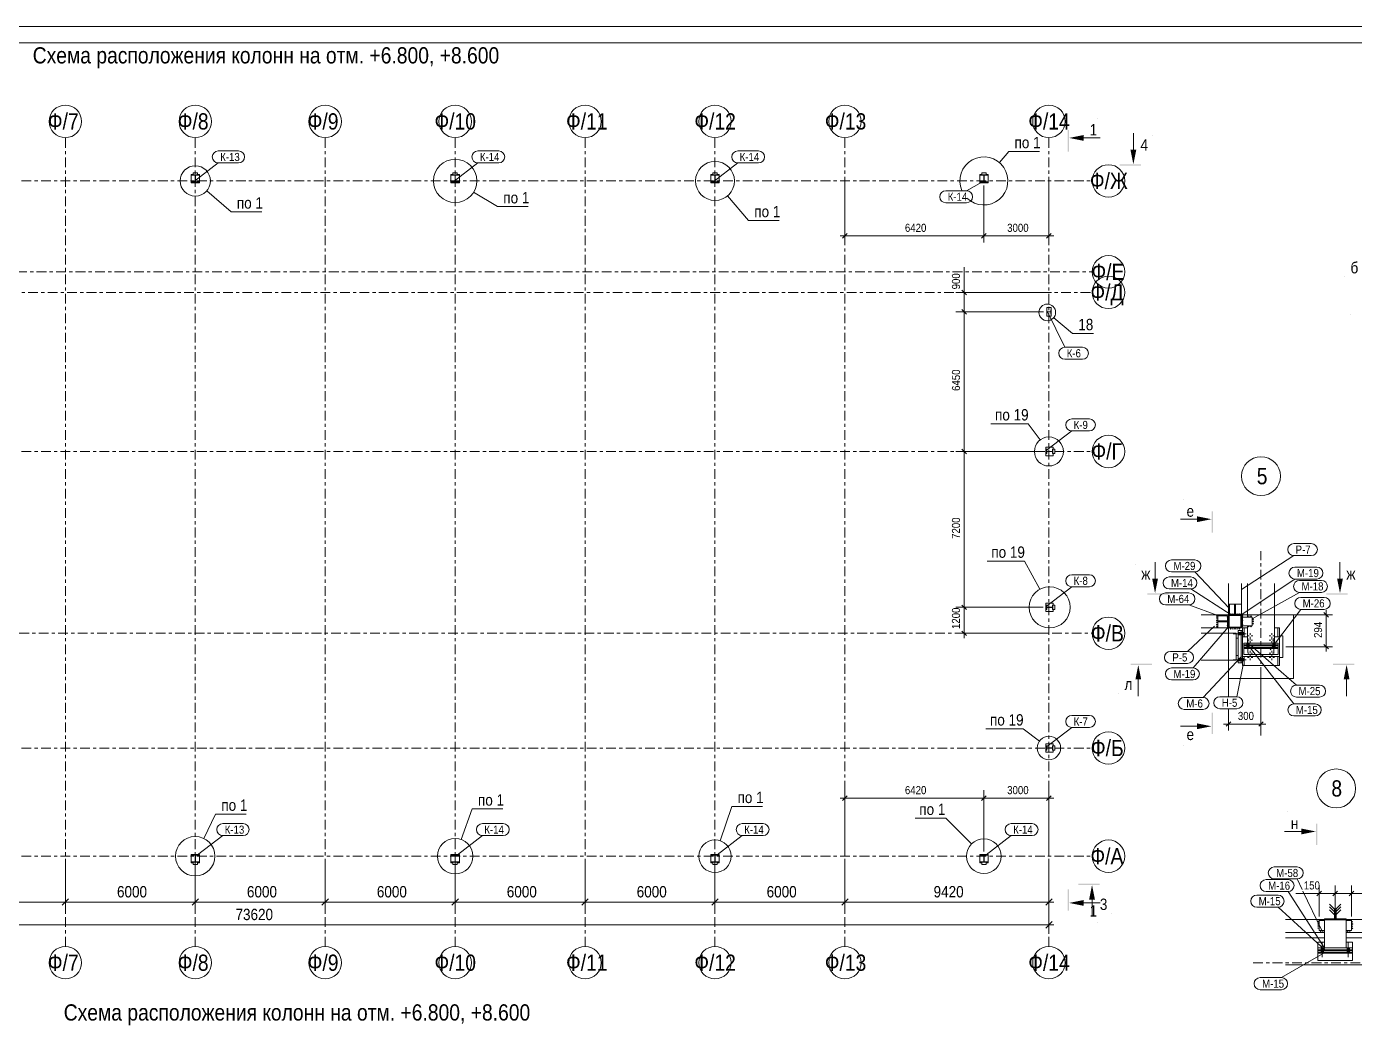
# Model space of a CAD drawing. Header units: millimetres. Extents: x -74 to 1115, y -586 to 256.
# Drawn here: x 176.1 to 584.9, y -52.1 to 255.5 of the extents above; entities that cross this region are included whole.
import ezdxf

# ---------------------------------------------------------------- set-up
doc = ezdxf.new("R2010")
doc.units = ezdxf.units.MM
doc.linetypes.add('XKITLINE00', pattern=[0])
doc.linetypes.add('XKITLINE03', pattern=[6, 3, -1, 1, -1])
for name, color, linetype, lineweight in [('Bolt', 7, 'Continuous', 0), ('DetailSymbol', 3, 'Continuous', 0), ('DrawingSheet', 5, 'Continuous', 0), ('GraphicObject', 6, 'Continuous', 0), ('OtherObjectType', 1, 'Continuous', 0), ('Part', 2, 'Continuous', 0), ('PartMark', 3, 'Continuous', 0), ('S-GRID', 1, 'Continuous', 0), ('Section', 6, 'Continuous', 0), ('SymbolText', 4, 'Continuous', 0), ('Z-DIMENSIONS', 1, 'Continuous', 0)]:
    doc.layers.add(name, color=color, linetype=linetype, lineweight=lineweight)
doc.styles.add('GOST type A', font='ARIAL.TTF')

msp = doc.modelspace()

# ---------------------------------------------------------------- hatches: boundary and pattern name
at = {"layer": 'Bolt'}
for points in [[(549.02, 68.92), (550.02, 68.92), (550.02, 68.15), (549.02, 68.15)], [(549.02, 68.92), (550.02, 68.92), (550.02, 68.15), (549.02, 68.15)], [(550.02, 68.92), (550.36, 68.92), (550.36, 68.15), (550.02, 68.15)], [(550.02, 68.92), (550.36, 68.92), (550.36, 68.15), (550.02, 68.15)], [(550.39, 68.92), (550.89, 68.92), (550.89, 68.15), (550.39, 68.15)], [(550.39, 68.92), (550.89, 68.92), (550.89, 68.15), (550.39, 68.15)], [(551.71, 65.07), (551.71, 65.6), (552.47, 65.6), (552.47, 65.07)], [(551.71, 65.07), (551.71, 65.6), (552.47, 65.6), (552.47, 65.07)], [(559.71, 65.07), (559.71, 65.6), (560.47, 65.6), (560.47, 65.07)], [(559.71, 65.07), (559.71, 65.6), (560.47, 65.6), (560.47, 65.07)], [(551.71, 64.8), (551.71, 65.07), (552.47, 65.07), (552.47, 64.8)], [(551.71, 64.27), (551.71, 64.8), (552.47, 64.8), (552.47, 64.27)], [(551.71, 64), (551.71, 64.27), (552.47, 64.27), (552.47, 64)], [(559.71, 64.8), (559.71, 65.07), (560.47, 65.07), (560.47, 64.8)], [(559.71, 64.27), (559.71, 64.8), (560.47, 64.8), (560.47, 64.27)], [(559.71, 64), (559.71, 64.27), (560.47, 64.27), (560.47, 64)], [(549.02, 60.92), (550.02, 60.92), (550.02, 60.15), (549.02, 60.15)], [(549.02, 60.92), (550.02, 60.92), (550.02, 60.15), (549.02, 60.15)], [(550.02, 60.92), (550.36, 60.92), (550.36, 60.15), (550.02, 60.15)], [(550.02, 60.92), (550.36, 60.92), (550.36, 60.15), (550.02, 60.15)], [(550.39, 60.92), (550.89, 60.92), (550.89, 60.15), (550.39, 60.15)], [(550.39, 60.92), (550.89, 60.92), (550.89, 60.15), (550.39, 60.15)], [(574.58, -28.78), (574.58, -28.25), (575.34, -28.25), (575.34, -28.78)], [(582.58, -28.78), (582.58, -28.25), (583.34, -28.25), (583.34, -28.78)], [(574.58, -29.05), (574.58, -28.78), (575.34, -28.78), (575.34, -29.05)], [(574.58, -29.58), (574.58, -29.05), (575.34, -29.05), (575.34, -29.58)], [(574.58, -29.85), (574.58, -29.58), (575.34, -29.58), (575.34, -29.85)], [(582.58, -29.05), (582.58, -28.78), (583.34, -28.78), (583.34, -29.05)], [(582.58, -29.58), (582.58, -29.05), (583.34, -29.05), (583.34, -29.58)], [(582.58, -29.85), (582.58, -29.58), (583.34, -29.58), (583.34, -29.85)]]:
    msp.add_hatch(color=256, dxfattribs=at).paths.add_polyline_path(points, flags=17)
at = {"layer": 'Section'}
for points in [[(496.59, 217.04), (496.59, 223.64), (497.01, 223.64), (497.01, 217.04)], [(497.01, 221.24), (501.51, 222.14), (501.51, 220.34)], [(516.8, 213.15), (515.9, 217.65), (517.7, 217.65)], [(519.2, 212.73), (512.6, 212.73), (512.6, 213.15), (519.2, 213.15)], [(540.88, 103.81), (536.38, 102.91), (536.38, 104.71)], [(541.3, 106.21), (541.3, 99.61), (540.88, 99.61), (540.88, 106.21)], [(523.49, 81.02), (522.59, 85.52), (524.39, 85.52)], [(580.41, 81.02), (579.51, 85.52), (581.31, 85.52)], [(527.69, 80.6), (521.09, 80.6), (521.09, 81.02), (527.69, 81.02)], [(582.81, 80.6), (576.21, 80.6), (576.21, 81.02), (582.81, 81.02)], [(515.92, 59.36), (522.52, 59.36), (522.52, 58.94), (515.92, 58.94)], [(518.32, 58.94), (519.22, 54.44), (517.42, 54.44)], [(578.24, 59.36), (584.84, 59.36), (584.84, 58.94), (578.24, 58.94)], [(582.44, 58.94), (583.34, 54.44), (581.54, 54.44)], [(540.88, 40.03), (536.38, 39.13), (536.38, 40.93)], [(541.3, 44.23), (541.3, 37.63), (540.88, 37.63), (540.88, 44.23)], [(572.98, 7.63), (568.48, 6.73), (568.48, 8.53)], [(573.4, 10.03), (573.4, 3.43), (572.98, 3.43), (572.98, 10.03)], [(496.59, -16.78), (496.59, -10.18), (497.01, -10.18), (497.01, -16.78)], [(499.87, -8.43), (506.47, -8.43), (506.47, -8.85), (499.87, -8.85)], [(504.07, -8.85), (504.97, -13.35), (503.17, -13.35)], [(497.01, -14.38), (501.51, -13.48), (501.51, -15.28)]]:
    msp.add_hatch(color=256, dxfattribs=at).paths.add_polyline_path(points, flags=17)

# ---------------------------------------------------------------- linework, layer by layer
at = {"layer": 'Bolt', "linetype": 'XKITLINE00', "lineweight": 0}
for p, q in [((551.56, 68.54), (547.56, 68.54)), ((551.56, 68.54), (547.56, 68.54)), ((550.02, 68.92), (549.02, 68.92)), ((550.02, 68.92), (549.02, 68.92)), ((550.02, 68.15), (549.02, 68.15)), ((550.02, 68.15), (549.02, 68.15)), ((550.36, 68.92), (550.02, 68.92)), ((550.36, 68.92), (550.02, 68.92)), ((550.36, 68.15), (550.02, 68.15)), ((550.36, 68.15), (550.02, 68.15)), ((550.89, 68.92), (550.39, 68.92)), ((550.89, 68.92), (550.39, 68.92)), ((550.89, 68.15), (550.39, 68.15)), ((550.89, 68.15), (550.39, 68.15)), ((551.71, 65.07), (551.71, 65.6)), ((551.71, 65.07), (551.71, 65.6)), ((551.89, 67.87), (552.47, 67.87)), ((551.99, 66.54), (552.5, 66.54)), ((551.99, 66.54), (552.5, 66.54)), ((552.09, 62.8), (552.09, 67.14)), ((552.09, 62.8), (552.09, 67.14)), ((552.47, 65.07), (552.47, 65.6)), ((552.47, 65.07), (552.47, 65.6)), ((552.76, 68.74), (552.76, 68.16)), ((552.76, 67), (552.76, 67.58)), ((552.76, 67.3), (552.76, 66.79)), ((552.76, 67.3), (552.76, 66.79)), ((552.76, 65.77), (552.76, 66.28)), ((552.76, 65.77), (552.76, 66.28)), ((553.52, 66.54), (553.01, 66.54)), ((553.52, 66.54), (553.01, 66.54)), ((553.62, 67.87), (553.05, 67.87)), ((558.56, 67.87), (559.13, 67.87)), ((558.66, 66.54), (559.17, 66.54)), ((558.66, 66.54), (559.17, 66.54)), ((559.42, 68.74), (559.42, 68.16)), ((559.42, 67), (559.42, 67.58)), ((559.42, 67.3), (559.42, 66.79)), ((559.42, 67.3), (559.42, 66.79)), ((559.42, 65.77), (559.42, 66.28)), ((559.42, 65.77), (559.42, 66.28)), ((560.19, 66.54), (559.68, 66.54)), ((560.19, 66.54), (559.68, 66.54)), ((560.29, 67.87), (559.71, 67.87)), ((559.71, 65.07), (559.71, 65.6)), ((559.71, 65.07), (559.71, 65.6)), ((560.09, 62.8), (560.09, 67.14)), ((560.09, 62.8), (560.09, 67.14)), ((560.47, 65.07), (560.47, 65.6)), ((560.47, 65.07), (560.47, 65.6)), ((551.71, 64.8), (551.71, 65.07)), ((551.71, 64.27), (551.71, 64.8)), ((551.71, 64), (551.71, 64.27)), ((551.99, 62.54), (552.5, 62.54)), ((552.47, 64.8), (552.47, 65.07)), ((552.47, 64.27), (552.47, 64.8)), ((552.47, 64), (552.47, 64.27)), ((552.76, 63.3), (552.76, 62.79)), ((552.76, 61.77), (552.76, 62.28)), ((552.76, 62.07), (552.76, 61.49)), ((553.52, 62.54), (553.01, 62.54)), ((558.66, 62.54), (559.17, 62.54)), ((559.42, 63.3), (559.42, 62.79)), ((559.42, 61.77), (559.42, 62.28)), ((559.42, 62.07), (559.42, 61.49)), ((560.19, 62.54), (559.68, 62.54)), ((559.71, 64.8), (559.71, 65.07)), ((559.71, 64.27), (559.71, 64.8)), ((559.71, 64), (559.71, 64.27)), ((560.47, 64.8), (560.47, 65.07)), ((560.47, 64.27), (560.47, 64.8)), ((560.47, 64), (560.47, 64.27)), ((551.56, 60.54), (547.56, 60.54)), ((551.56, 60.54), (547.56, 60.54)), ((550.02, 60.92), (549.02, 60.92)), ((550.02, 60.92), (549.02, 60.92)), ((550.02, 60.15), (549.02, 60.15)), ((550.02, 60.15), (549.02, 60.15)), ((550.36, 60.92), (550.02, 60.92)), ((550.36, 60.92), (550.02, 60.92)), ((550.36, 60.15), (550.02, 60.15)), ((550.36, 60.15), (550.02, 60.15)), ((550.89, 60.92), (550.39, 60.92)), ((550.89, 60.92), (550.39, 60.92)), ((550.89, 60.15), (550.39, 60.15)), ((550.89, 60.15), (550.39, 60.15)), ((551.89, 61.2), (552.47, 61.2)), ((552.76, 60.34), (552.76, 60.91)), ((553.62, 61.2), (553.05, 61.2)), ((558.56, 61.2), (559.13, 61.2)), ((559.42, 60.34), (559.42, 60.91)), ((560.29, 61.2), (559.71, 61.2)), ((574.58, -28.78), (574.58, -28.25)), ((574.96, -31.05), (574.96, -26.72)), ((575.34, -28.78), (575.34, -28.25)), ((582.58, -28.78), (582.58, -28.25)), ((582.96, -31.05), (582.96, -26.72)), ((583.34, -28.78), (583.34, -28.25)), ((574.58, -29.05), (574.58, -28.78)), ((574.58, -29.58), (574.58, -29.05)), ((574.58, -29.85), (574.58, -29.58)), ((575.34, -29.05), (575.34, -28.78)), ((575.34, -29.58), (575.34, -29.05)), ((575.34, -29.85), (575.34, -29.58)), ((582.58, -29.05), (582.58, -28.78)), ((582.58, -29.58), (582.58, -29.05)), ((582.58, -29.85), (582.58, -29.58)), ((583.34, -29.05), (583.34, -28.78)), ((583.34, -29.58), (583.34, -29.05)), ((583.34, -29.85), (583.34, -29.58))]:
    msp.add_line(p, q, dxfattribs=at)
at = {"layer": 'DetailSymbol', "linetype": 'XKITLINE00', "lineweight": 0}
for p, q in [((475.56, 213.64), (478.47, 217.07)), ((478.47, 217.07), (487.86, 217.07)), ((231.54, 204.95), (239.06, 198.47)), ((313.7, 204.55), (321.08, 200.08)), ((391.88, 203.43), (398.35, 195.82)), ((239.06, 198.47), (248.45, 198.47)), ((321.08, 200.08), (330.47, 200.08)), ((398.35, 195.82), (407.74, 195.82)), ((492.28, 165.87), (498.1, 161.02)), ((498.1, 161.02), (504.51, 161.02)), ((484.41, 133.21), (472.96, 133.21)), ((488.12, 128.24), (484.41, 133.21)), ((483.26, 90.91), (471.82, 90.91)), ((487.99, 82.23), (483.26, 90.91)), ((482.85, 39.25), (471.41, 39.25)), ((487.91, 35.48), (482.85, 39.25)), ((230.64, 5.46), (234.27, 12.98)), ((234.27, 12.98), (243.66, 12.98)), ((309.86, 5.14), (313.28, 14.57)), ((313.28, 14.57), (322.67, 14.57)), ((389.6, 4.74), (393.2, 15.36)), ((393.2, 15.36), (402.59, 15.36)), ((459.04, 11.71), (449.65, 11.71)), ((466.99, 3.77), (459.04, 11.71))]:
    msp.add_line(p, q, dxfattribs=at)
for centre, radius in [((228, 208), 4.67), ((308, 208), 6.67), ((388, 208), 6), ((490.31, 167.51), 2.57), ((490.8, 124.67), 4.47), ((491.02, 76.67), 6.33), ((490.8, 33.33), 3.6), ((228, 0), 6.07), ((308, 0), 5.47), ((388, 0), 5), ((470.77, 0), 5.33)]:
    msp.add_circle(centre, radius, dxfattribs=at)
msp.add_arc((470.77, 208), 7.4, 225.3556, 203.3405, dxfattribs=at)
at = {"layer": 'DrawingSheet', "linetype": 'XKITLINE00', "lineweight": 0}
for p, q in [((1114.95, 255.55), (-74.05, 255.55)), ((1109.95, 250.55), (-54.05, 250.55))]:
    msp.add_line(p, q, dxfattribs=at)
at = {"layer": 'GraphicObject', "linetype": 'XKITLINE00', "lineweight": 0}
for p, q in [((542.76, 70.34), (542.76, 74.34)), ((546.09, 74.34), (550.09, 74.34)), ((546.09, 70.34), (546.09, 74.34)), ((550.09, 74.34), (550.09, 70.34)), ((551.92, 73.67), (553.42, 73.67)), ((553.42, 73.67), (553.42, 71)), ((550.09, 70.34), (546.09, 70.34)), ((553.42, 71), (551.92, 71)), ((573.96, -22.85), (573.96, -19.52)), ((583.96, -19.52), (583.96, -22.85)), ((575.63, -22.85), (573.96, -22.85)), ((583.96, -22.85), (582.29, -22.85))]:
    msp.add_line(p, q, dxfattribs=at)
at = {"layer": 'OtherObjectType', "linetype": 'XKITLINE00', "lineweight": 0}
msp.add_line((562.09, 117.06), (562.09, 117.06), dxfattribs=at)
for centre in [(556.09, 117.06), (579.23, 20.88)]:
    msp.add_circle(centre, 6, dxfattribs=at)
at = {"layer": 'Part', "linetype": 'XKITLINE00', "lineweight": 0}
for p, q in [((226.7, 207.46), (226.7, 209.99)), ((226.7, 209.99), (227.33, 209.99)), ((226.84, 209.77), (226.84, 209.87)), ((226.84, 209.87), (229.16, 209.87)), ((226.84, 209.77), (227.97, 209.77)), ((227.33, 209.87), (227.33, 210.53)), ((227.33, 210.53), (228.67, 210.53)), ((227.97, 207.69), (227.97, 209.77)), ((229.16, 209.77), (228.03, 209.77)), ((228.03, 209.77), (228.03, 207.69)), ((228.67, 210.53), (228.67, 209.87)), ((228.67, 209.99), (229.3, 209.99)), ((229.16, 209.87), (229.16, 209.77)), ((229.3, 209.99), (229.3, 207.46)), ((306.7, 207.46), (306.7, 209.99)), ((306.7, 209.99), (307.33, 209.99)), ((306.84, 209.77), (306.84, 209.87)), ((306.84, 209.87), (309.16, 209.87)), ((306.84, 209.77), (307.97, 209.77)), ((307.33, 209.87), (307.33, 210.53)), ((307.33, 210.53), (308.67, 210.53)), ((307.97, 207.69), (307.97, 209.77)), ((309.16, 209.77), (308.03, 209.77)), ((308.03, 209.77), (308.03, 207.69)), ((308.67, 210.53), (308.67, 209.87)), ((308.67, 209.99), (309.3, 209.99)), ((309.16, 209.87), (309.16, 209.77)), ((309.3, 209.99), (309.3, 207.46)), ((386.7, 207.46), (386.7, 209.99)), ((386.7, 209.99), (387.33, 209.99)), ((386.84, 209.77), (386.84, 209.87)), ((386.84, 209.87), (389.16, 209.87)), ((386.84, 209.77), (387.97, 209.77)), ((387.33, 209.87), (387.33, 210.53)), ((387.33, 210.53), (388.67, 210.53)), ((387.97, 207.69), (387.97, 209.77)), ((389.16, 209.77), (388.03, 209.77)), ((388.03, 209.77), (388.03, 207.69)), ((388.67, 210.53), (388.67, 209.87)), ((388.67, 209.99), (389.3, 209.99)), ((389.16, 209.87), (389.16, 209.77)), ((389.3, 209.99), (389.3, 207.46)), ((469.5, 207.46), (469.5, 209.99)), ((469.5, 209.99), (470.13, 209.99)), ((469.64, 209.77), (469.64, 209.87)), ((469.64, 209.87), (471.96, 209.87)), ((469.64, 209.77), (470.77, 209.77)), ((470.13, 209.87), (470.13, 210.53)), ((470.13, 210.53), (471.47, 210.53)), ((470.77, 207.69), (470.77, 209.77)), ((471.96, 209.77), (470.83, 209.77)), ((470.83, 209.77), (470.83, 207.69)), ((471.47, 210.53), (471.47, 209.87)), ((471.47, 209.99), (472.1, 209.99)), ((471.96, 209.87), (471.96, 209.77)), ((472.1, 209.99), (472.1, 207.46)), ((229.3, 207.46), (226.7, 207.46)), ((226.84, 207.59), (226.84, 207.69)), ((226.84, 207.69), (227.97, 207.69)), ((229.16, 207.59), (226.84, 207.59)), ((228.03, 207.69), (229.16, 207.69)), ((229.16, 207.69), (229.16, 207.59)), ((309.3, 207.46), (306.7, 207.46)), ((306.84, 207.59), (306.84, 207.69)), ((306.84, 207.69), (307.97, 207.69)), ((309.16, 207.59), (306.84, 207.59)), ((308.03, 207.69), (309.16, 207.69)), ((309.16, 207.69), (309.16, 207.59)), ((389.3, 207.46), (386.7, 207.46)), ((386.84, 207.59), (386.84, 207.69)), ((386.84, 207.69), (387.97, 207.69)), ((389.16, 207.59), (386.84, 207.59)), ((388.03, 207.69), (389.16, 207.69)), ((389.16, 207.69), (389.16, 207.59)), ((472.1, 207.46), (469.5, 207.46)), ((469.64, 207.59), (469.64, 207.69)), ((469.64, 207.69), (470.77, 207.69)), ((471.96, 207.59), (469.64, 207.59)), ((470.83, 207.69), (471.96, 207.69)), ((471.96, 207.69), (471.96, 207.59)), ((490.13, 168.33), (490.13, 168.97)), ((490.13, 168.97), (491.47, 168.97)), ((490.13, 167), (490.13, 168.33)), ((490.13, 168.33), (490.21, 168.33)), ((490.21, 168.33), (490.21, 167.69)), ((490.21, 167.69), (491.39, 167.69)), ((491.39, 167.64), (490.21, 167.64)), ((490.21, 167.64), (490.21, 167)), ((491.47, 168.33), (491.39, 168.33)), ((491.39, 168.33), (491.39, 167.69)), ((491.39, 167), (491.39, 167.64)), ((491.47, 168.33), (491.47, 168.97)), ((491.47, 168.33), (491.47, 167)), ((490.21, 167), (490.13, 167)), ((490.13, 166.37), (490.13, 167)), ((491.47, 166.37), (490.13, 166.37)), ((491.47, 167), (491.39, 167)), ((491.47, 166.37), (491.47, 167)), ((489.9, 123.37), (489.9, 125.97)), ((489.9, 125.97), (492.14, 125.97)), ((489.9, 123.37), (492.14, 123.37)), ((490.04, 124), (490.04, 125.33)), ((490.04, 125.33), (490.12, 125.33)), ((490.12, 124), (490.04, 124)), ((490.12, 125.33), (490.12, 124.69)), ((490.12, 124.69), (491.92, 124.69)), ((491.92, 124.64), (490.12, 124.64)), ((490.12, 124.64), (490.12, 124)), ((492, 125.33), (491.92, 125.33)), ((491.92, 125.33), (491.92, 124.69)), ((491.92, 124), (491.92, 124.64)), ((492, 124), (491.92, 124)), ((492, 125.33), (492.67, 125.33)), ((492, 125.33), (492, 124)), ((492.67, 124), (492, 124)), ((492.14, 125.33), (492.14, 125.97)), ((492.14, 123.37), (492.14, 124)), ((492.67, 125.33), (492.67, 124)), ((546.09, 77.67), (546.09, 83.99)), ((550.09, 77.67), (550.09, 83.99)), ((551.92, 73.67), (551.92, 83.99)), ((560.26, 65.6), (560.26, 83.99)), ((489.9, 75.37), (489.9, 77.97)), ((489.9, 77.97), (492.14, 77.97)), ((492.14, 77.33), (492.14, 77.97)), ((489.9, 75.37), (492.14, 75.37)), ((490.04, 76), (490.04, 77.33)), ((490.04, 77.33), (490.12, 77.33)), ((490.12, 76), (490.04, 76)), ((490.12, 77.33), (490.12, 76.69)), ((490.12, 76.69), (491.92, 76.69)), ((491.92, 76.64), (490.12, 76.64)), ((490.12, 76.64), (490.12, 76)), ((492, 77.33), (491.92, 77.33)), ((491.92, 77.33), (491.92, 76.69)), ((491.92, 76), (491.92, 76.64)), ((492, 76), (491.92, 76)), ((492, 77.33), (492.67, 77.33)), ((492, 77.33), (492, 76)), ((492.67, 76), (492, 76)), ((492.14, 75.37), (492.14, 76)), ((492.67, 77.33), (492.67, 76)), ((537.7, 74.34), (542.76, 74.34)), ((546.09, 74.34), (542.76, 74.34)), ((542.76, 74.34), (542.76, 74.07)), ((542.76, 72.5), (542.76, 74.07)), ((545.82, 74.07), (542.76, 74.07)), ((545.82, 71), (545.82, 74.07)), ((546.09, 74.34), (546.09, 77.67)), ((546.09, 77.67), (546.36, 77.67)), ((546.09, 70.34), (546.09, 74.34)), ((546.09, 74.34), (550.09, 74.34)), ((546.09, 74.34), (549.42, 74.34)), ((546.09, 74.34), (546.09, 71)), ((549.86, 74.1), (546.32, 74.1)), ((546.32, 74.1), (546.32, 70.57)), ((546.36, 77.67), (547.92, 77.67)), ((546.36, 77.67), (546.36, 74.6)), ((546.36, 74.6), (549.42, 74.6)), ((547.92, 77.67), (547.92, 74.6)), ((547.92, 77.67), (548.26, 77.67)), ((547.92, 75.27), (548.26, 75.27)), ((548.26, 77.67), (548.26, 74.6)), ((548.26, 77.67), (550.09, 77.67)), ((549.42, 74.6), (550.09, 74.6)), ((549.42, 74.34), (549.42, 74.6)), ((549.86, 70.57), (549.86, 74.1)), ((550.09, 77.67), (550.09, 74.34)), ((550.09, 74.34), (550.09, 70.34)), ((550.09, 74.34), (551.92, 74.34)), ((550.09, 71), (550.09, 73.67)), ((550.09, 73.67), (550.36, 73.67)), ((553.42, 73.67), (550.36, 73.67)), ((550.36, 71), (550.36, 73.67)), ((553.42, 71), (553.42, 73.67)), ((560.26, 74.34), (566.09, 74.34)), ((566.09, 74.34), (566.09, 54.74)), ((537.7, 70.34), (542.76, 70.34)), ((542.76, 72.17), (542.76, 72.5)), ((542.76, 72.5), (545.82, 72.5)), ((545.82, 72.17), (542.76, 72.17)), ((542.76, 70.34), (542.76, 72.17)), ((546.09, 70.34), (542.76, 70.34)), ((545.16, 72.17), (545.16, 72.5)), ((545.82, 70.34), (545.82, 71)), ((546.09, 71), (545.82, 71)), ((550.09, 70.34), (546.09, 70.34)), ((546.09, 68.7), (546.09, 70.34)), ((546.32, 70.57), (549.86, 70.57)), ((550.02, 69.53), (549.02, 69.53)), ((549.02, 67.2), (549.02, 69.53)), ((550.02, 69.54), (550.02, 59.54)), ((550.02, 69.54), (550.36, 69.54)), ((550.02, 59.53), (550.02, 69.53)), ((550.09, 71), (550.36, 71)), ((550.36, 71), (553.42, 71)), ((550.36, 69.54), (550.36, 59.54)), ((550.89, 70.34), (550.39, 70.34)), ((550.39, 67.54), (550.39, 70.34)), ((550.89, 67.54), (550.89, 70.34)), ((550.92, 70.34), (551.92, 70.34)), ((550.92, 67.54), (550.92, 70.34)), ((551.92, 65.6), (551.92, 71)), ((560.26, 70.34), (561.26, 70.34)), ((561.26, 67.54), (561.26, 70.34)), ((561.79, 70.34), (561.29, 70.34)), ((561.29, 70.34), (561.29, 67.54)), ((561.79, 67.54), (561.79, 70.34)), ((537.7, 68.7), (548.49, 68.7)), ((548.49, 67.2), (548.49, 68.7)), ((549.02, 67.2), (548.49, 67.2)), ((548.49, 61.87), (548.49, 67.2)), ((549.02, 61.87), (549.02, 67.2)), ((550.36, 67.87), (550.39, 67.87)), ((550.39, 67.54), (551.92, 67.54)), ((550.39, 67.54), (550.39, 61.54)), ((561.42, 65.6), (550.76, 65.6)), ((550.76, 65.6), (550.76, 65.07)), ((560.26, 67.54), (561.79, 67.54)), ((561.42, 65.6), (561.42, 65.07)), ((561.79, 67.87), (562.79, 67.87)), ((561.79, 61.54), (561.79, 67.54)), ((562.79, 67.87), (562.79, 61.2)), ((548.49, 60.37), (548.49, 61.87)), ((549.02, 61.87), (548.49, 61.87)), ((549.02, 59.53), (549.02, 61.87)), ((550.39, 58.74), (550.39, 61.54)), ((550.39, 61.54), (561.79, 61.54)), ((561.42, 65.07), (550.76, 65.07)), ((550.76, 64.8), (550.76, 65.07)), ((561.42, 64.8), (550.76, 64.8)), ((550.76, 64.27), (550.76, 64.8)), ((561.42, 64.27), (550.76, 64.27)), ((550.76, 64.27), (550.76, 64)), ((550.76, 64), (550.76, 62.14)), ((561.42, 64), (550.76, 64)), ((550.76, 62.14), (561.42, 62.14)), ((550.89, 58.74), (550.89, 61.54)), ((550.92, 58.74), (550.92, 61.54)), ((561.26, 61.54), (561.26, 58.74)), ((561.29, 61.54), (561.29, 58.74)), ((561.42, 65.07), (561.42, 64.8)), ((561.42, 64.27), (561.42, 64.8)), ((561.42, 64.27), (561.42, 64)), ((561.42, 62.14), (561.42, 64)), ((561.79, 58.74), (561.79, 61.54)), ((537.7, 60.37), (548.49, 60.37)), ((546.09, 54.74), (546.09, 60.37)), ((550.02, 59.53), (549.02, 59.53)), ((550.02, 59.54), (550.36, 59.54)), ((550.36, 61.2), (550.39, 61.2)), ((550.39, 58.74), (550.89, 58.74)), ((561.26, 58.74), (550.92, 58.74)), ((561.29, 58.74), (561.79, 58.74)), ((561.79, 61.2), (562.79, 61.2)), ((566.09, 54.74), (546.09, 54.74)), ((489.9, 32.03), (489.9, 34.63)), ((489.9, 34.63), (492.14, 34.63)), ((490.04, 32.67), (490.04, 34)), ((490.04, 34), (490.12, 34)), ((490.12, 34), (490.12, 33.36)), ((490.12, 33.36), (491.92, 33.36)), ((491.92, 33.31), (490.12, 33.31)), ((490.12, 33.31), (490.12, 32.67)), ((492, 34), (491.92, 34)), ((491.92, 34), (491.92, 33.36)), ((491.92, 32.67), (491.92, 33.31)), ((492, 34), (492.67, 34)), ((492, 34), (492, 32.67)), ((492.14, 34), (492.14, 34.63)), ((492.67, 34), (492.67, 32.67)), ((489.9, 32.03), (492.14, 32.03)), ((490.12, 32.67), (490.04, 32.67)), ((492, 32.67), (491.92, 32.67)), ((492.67, 32.67), (492, 32.67)), ((492.14, 32.03), (492.14, 32.67)), ((226.7, 0.54), (229.3, 0.54)), ((226.7, -1.99), (226.7, 0.54)), ((226.84, 0.31), (226.84, 0.41)), ((226.84, 0.41), (229.16, 0.41)), ((227.97, 0.31), (226.84, 0.31)), ((227.97, -1.77), (227.97, 0.31)), ((229.16, 0.31), (228.03, 0.31)), ((228.03, 0.31), (228.03, -1.77)), ((229.16, 0.41), (229.16, 0.31)), ((229.3, 0.54), (229.3, -1.99)), ((306.7, 0.54), (309.3, 0.54)), ((306.7, -1.99), (306.7, 0.54)), ((306.84, 0.31), (306.84, 0.41)), ((306.84, 0.41), (309.16, 0.41)), ((307.97, 0.31), (306.84, 0.31)), ((307.97, -1.77), (307.97, 0.31)), ((309.16, 0.31), (308.03, 0.31)), ((308.03, 0.31), (308.03, -1.77)), ((309.16, 0.41), (309.16, 0.31)), ((309.3, 0.54), (309.3, -1.99)), ((386.7, 0.54), (389.3, 0.54)), ((386.7, -1.99), (386.7, 0.54)), ((386.84, 0.31), (386.84, 0.41)), ((386.84, 0.41), (389.16, 0.41)), ((387.97, 0.31), (386.84, 0.31)), ((387.97, -1.77), (387.97, 0.31)), ((389.16, 0.31), (388.03, 0.31)), ((388.03, 0.31), (388.03, -1.77)), ((389.16, 0.41), (389.16, 0.31)), ((389.3, 0.54), (389.3, -1.99)), ((469.5, 0.54), (472.1, 0.54)), ((469.5, -1.99), (469.5, 0.54)), ((469.64, 0.31), (469.64, 0.41)), ((469.64, 0.41), (471.96, 0.41)), ((470.77, 0.31), (469.64, 0.31)), ((470.77, -1.77), (470.77, 0.31)), ((471.96, 0.31), (470.83, 0.31)), ((470.83, 0.31), (470.83, -1.77)), ((471.96, 0.41), (471.96, 0.31)), ((472.1, 0.54), (472.1, -1.99)), ((226.7, -1.99), (227.33, -1.99)), ((226.84, -1.87), (226.84, -1.77)), ((226.84, -1.77), (227.97, -1.77)), ((229.16, -1.87), (226.84, -1.87)), ((227.33, -2.53), (227.33, -1.87)), ((228.67, -2.53), (227.33, -2.53)), ((228.03, -1.77), (229.16, -1.77)), ((228.67, -1.87), (228.67, -2.53)), ((228.67, -1.99), (229.3, -1.99)), ((229.16, -1.77), (229.16, -1.87)), ((306.7, -1.99), (307.33, -1.99)), ((306.84, -1.87), (306.84, -1.77)), ((306.84, -1.77), (307.97, -1.77)), ((309.16, -1.87), (306.84, -1.87)), ((307.33, -2.53), (307.33, -1.87)), ((308.67, -2.53), (307.33, -2.53)), ((308.03, -1.77), (309.16, -1.77)), ((308.67, -1.87), (308.67, -2.53)), ((308.67, -1.99), (309.3, -1.99)), ((309.16, -1.77), (309.16, -1.87)), ((386.7, -1.99), (387.33, -1.99)), ((386.84, -1.87), (386.84, -1.77)), ((386.84, -1.77), (387.97, -1.77)), ((389.16, -1.87), (386.84, -1.87)), ((387.33, -2.53), (387.33, -1.87)), ((388.67, -2.53), (387.33, -2.53)), ((388.03, -1.77), (389.16, -1.77)), ((388.67, -1.87), (388.67, -2.53)), ((388.67, -1.99), (389.3, -1.99)), ((389.16, -1.77), (389.16, -1.87)), ((469.5, -1.99), (470.13, -1.99)), ((469.64, -1.87), (469.64, -1.77)), ((469.64, -1.77), (470.77, -1.77)), ((471.96, -1.87), (469.64, -1.87)), ((470.13, -2.53), (470.13, -1.87)), ((471.47, -2.53), (470.13, -2.53)), ((470.83, -1.77), (471.96, -1.77)), ((471.47, -1.87), (471.47, -2.53)), ((471.47, -1.99), (472.1, -1.99)), ((471.96, -1.77), (471.96, -1.87)), ((578.69, -19.25), (578.69, -16.18)), ((578.69, -16.18), (578.96, -16.18)), ((578.96, -19.52), (578.96, -16.18)), ((578.96, -16.18), (579.23, -16.18)), ((578.96, -19.52), (578.96, -16.18)), ((579.23, -16.18), (579.23, -19.25)), ((563.67, -19.52), (573.96, -19.52)), ((573.96, -19.52), (573.96, -22.85)), ((573.96, -19.52), (575.63, -19.52)), ((573.96, -19.78), (575.63, -19.78)), ((575.63, -19.52), (575.63, -19.25)), ((575.63, -19.25), (578.69, -19.25)), ((575.63, -19.52), (578.96, -19.52)), ((582.29, -19.62), (575.63, -19.62)), ((575.63, -19.62), (575.63, -28.25)), ((578.96, -19.52), (582.29, -19.52)), ((579.23, -19.25), (582.29, -19.25)), ((582.29, -19.52), (582.29, -19.25)), ((582.29, -19.52), (583.96, -19.52)), ((582.29, -28.25), (582.29, -19.62)), ((582.29, -19.78), (583.96, -19.78)), ((583.96, -19.52), (594.78, -19.52)), ((583.96, -19.52), (583.96, -22.85)), ((563.67, -23.52), (575.63, -23.52)), ((573.96, -22.85), (575.63, -22.85)), ((582.29, -22.85), (583.96, -22.85)), ((582.29, -23.52), (594.78, -23.52)), ((563.67, -25.15), (575.63, -25.15)), ((573.63, -26.48), (575.63, -26.48)), ((573.63, -28.25), (573.63, -26.48)), ((584.29, -28.25), (573.63, -28.25)), ((573.63, -28.25), (573.63, -28.78)), ((582.29, -25.15), (594.78, -25.15)), ((582.29, -26.48), (584.29, -26.48)), ((584.29, -28.25), (584.29, -26.48)), ((584.29, -28.25), (584.29, -28.78)), ((573.63, -29.05), (573.63, -28.78)), ((584.29, -28.78), (573.63, -28.78)), ((573.63, -29.05), (584.29, -29.05)), ((573.63, -29.58), (573.63, -29.05)), ((573.63, -29.85), (573.63, -29.58)), ((573.63, -29.58), (584.29, -29.58)), ((573.63, -29.85), (584.29, -29.85)), ((573.63, -32.15), (573.63, -29.85)), ((573.63, -32.15), (584.29, -32.15)), ((584.29, -29.05), (584.29, -28.78)), ((584.29, -29.58), (584.29, -29.05)), ((584.29, -29.85), (584.29, -29.58)), ((584.29, -32.15), (584.29, -29.85)), ((563.67, -33.48), (594.78, -33.48))]:
    msp.add_line(p, q, dxfattribs=at)
at = {"layer": 'PartMark', "linetype": 'XKITLINE00', "lineweight": 0}
for p, q in [((235.08, 217.22), (241.34, 217.22)), ((315, 217.22), (321.42, 217.22)), ((395, 217.22), (401.42, 217.22)), ((227.31, 207.59), (235.08, 213.52)), ((235.08, 213.52), (241.34, 213.52)), ((307.31, 207.59), (315, 213.52)), ((315, 213.52), (321.42, 213.52)), ((387.31, 207.59), (395, 213.52)), ((395, 213.52), (401.42, 213.52)), ((459.05, 204.97), (465.47, 204.97)), ((470.11, 207.59), (465.47, 204.97)), ((459.05, 201.27), (465.47, 201.27)), ((490.14, 168.06), (495.69, 156.77)), ((495.69, 156.77), (501.12, 156.77)), ((495.69, 153.07), (501.12, 153.07)), ((490.04, 125.06), (497.82, 130.99)), ((497.82, 134.69), (503.26, 134.69)), ((497.82, 130.99), (503.26, 130.99)), ((566.16, 96.28), (571.59, 96.28)), ((528.53, 91.26), (535.75, 91.26)), ((550.07, 82.14), (566.16, 92.58)), ((566.16, 92.58), (571.59, 92.58)), ((497.82, 86.69), (503.26, 86.69)), ((527.78, 86.02), (534.52, 86.02)), ((528.53, 87.56), (535.75, 87.56)), ((546.28, 76.4), (535.75, 87.56)), ((566.55, 89.07), (573.29, 89.07)), ((490.04, 77.06), (497.82, 82.99)), ((497.82, 82.99), (503.26, 82.99)), ((527.78, 82.32), (534.52, 82.32)), ((546.9, 74.32), (534.52, 82.32)), ((549.98, 74.35), (566.55, 85.37)), ((566.55, 85.37), (573.29, 85.37)), ((567.96, 84.97), (574.7, 84.97)), ((526.67, 81.11), (533.9, 81.11)), ((553.41, 73.13), (567.96, 81.27)), ((567.96, 81.27), (574.7, 81.27)), ((568.31, 79.74), (575.54, 79.74)), ((526.67, 77.41), (533.9, 77.41)), ((542.77, 74.19), (533.9, 77.41)), ((558.92, 63.6), (568.31, 76.04)), ((568.31, 76.04), (575.54, 76.04)), ((541.78, 70.81), (533.48, 63.09)), ((546.07, 70.68), (535.26, 57.99)), ((528.2, 63.09), (533.48, 63.09)), ((550.1, 61.55), (538.25, 48.91)), ((552.9, 65.01), (567.04, 52.71)), ((552.9, 64.07), (566.22, 46.91)), ((528.2, 59.39), (533.48, 59.39)), ((528.52, 57.99), (535.26, 57.99)), ((550.61, 59), (548.7, 49.13)), ((528.52, 54.29), (535.26, 54.29)), ((543.42, 49.13), (548.7, 49.13)), ((567.04, 52.71), (574.11, 52.71)), ((532.49, 48.91), (538.25, 48.91)), ((532.49, 45.21), (538.25, 45.21)), ((543.42, 45.43), (548.7, 45.43)), ((566.22, 46.91), (572.8, 46.91)), ((567.04, 49.01), (574.11, 49.01)), ((497.82, 43.36), (503.26, 43.36)), ((566.22, 43.21), (572.8, 43.21)), ((490.04, 33.73), (497.82, 39.66)), ((497.82, 39.66), (503.26, 39.66)), ((236.47, 10.04), (242.72, 10.04)), ((316.39, 10.04), (322.8, 10.04)), ((396.39, 10.04), (402.8, 10.04)), ((479.19, 10.04), (485.6, 10.04)), ((228.69, 0.41), (236.47, 6.34)), ((236.47, 6.34), (242.72, 6.34)), ((308.69, 0.41), (316.39, 6.34)), ((316.39, 6.34), (322.8, 6.34)), ((388.69, 0.41), (396.39, 6.34)), ((396.39, 6.34), (402.8, 6.34)), ((471.49, 0.41), (479.19, 6.34)), ((479.19, 6.34), (485.6, 6.34)), ((560.18, -3.31), (567.24, -3.31)), ((557.69, -7.21), (564.43, -7.21)), ((560.18, -7.01), (567.24, -7.01)), ((568.78, -10.22), (567.24, -7.01)), ((554.77, -11.99), (561.34, -11.99)), ((557.69, -10.91), (564.43, -10.91)), ((575.77, -28.37), (564.43, -10.91)), ((574.8, -22.83), (569.02, -10.73)), ((554.77, -15.69), (561.34, -15.69)), ((575.77, -28.85), (561.34, -15.69)), ((575.77, -29.65), (562.41, -37.4)), ((555.83, -37.4), (562.41, -37.4)), ((555.83, -41.1), (562.41, -41.1))]:
    msp.add_line(p, q, dxfattribs=at)
for centre, start, end in [((235.08, 215.37), 90, 270), ((241.34, 215.37), 270, 90), ((315, 215.37), 90, 270), ((321.42, 215.37), 270, 90), ((395, 215.37), 90, 270), ((401.42, 215.37), 270, 90), ((459.05, 203.12), 90, 270), ((465.47, 203.12), 270, 90), ((495.69, 154.92), 90, 270), ((501.12, 154.92), 270, 90), ((497.82, 132.84), 90, 270), ((503.26, 132.84), 270, 90), ((566.16, 94.43), 90, 270), ((571.59, 94.43), 270, 90), ((528.53, 89.41), 90, 270), ((535.75, 89.41), 270, 90), ((497.82, 84.84), 90, 270), ((503.26, 84.84), 270, 90), ((527.78, 84.17), 90, 270), ((534.52, 84.17), 270, 90), ((566.55, 87.22), 90, 270), ((573.29, 87.22), 270, 90), ((567.96, 83.12), 90, 270), ((574.7, 83.12), 270, 90), ((526.67, 79.26), 90, 270), ((533.9, 79.26), 270, 90), ((568.31, 77.89), 90, 270), ((575.54, 77.89), 270, 90), ((528.2, 61.24), 90, 270), ((533.48, 61.24), 270, 90), ((528.52, 56.14), 90, 270), ((535.26, 56.14), 270, 90), ((543.42, 47.28), 90, 270), ((548.7, 47.28), 270, 90), ((567.04, 50.86), 90, 270), ((574.11, 50.86), 270, 90), ((532.49, 47.06), 90, 270), ((538.25, 47.06), 270, 90), ((566.22, 45.06), 90, 270), ((572.8, 45.06), 270, 90), ((497.82, 41.51), 90, 270), ((503.26, 41.51), 270, 90), ((236.47, 8.19), 90, 270), ((242.72, 8.19), 270, 90), ((316.39, 8.19), 90, 270), ((322.8, 8.19), 270, 90), ((396.39, 8.19), 90, 270), ((402.8, 8.19), 270, 90), ((479.19, 8.19), 90, 270), ((485.6, 8.19), 270, 90), ((560.18, -5.16), 90, 270), ((567.24, -5.16), 270, 90), ((557.69, -9.06), 90, 270), ((564.43, -9.06), 270, 90), ((554.77, -13.84), 90, 270), ((561.34, -13.84), 270, 90), ((555.83, -39.25), 90, 270), ((562.41, -39.25), 270, 90)]:
    msp.add_arc(centre, 1.85, start, end, dxfattribs=at)
at = {"layer": 'S-GRID', "linetype": 'XKITLINE03', "lineweight": 0}
for p, q in [((188, -27.79), (188, 221.33)), ((228, -27.79), (228, 221.33)), ((268, -27.79), (268, 221.33)), ((308, -27.79), (308, 221.33)), ((348, -27.79), (348, 221.33)), ((388, -27.79), (388, 221.33)), ((428, -27.79), (428, 221.33)), ((490.8, -27.79), (490.8, 221.33)), ((-35.48, 208), (504.13, 208)), ((119.16, 180), (504.13, 180)), ((-21.44, 173.67), (504.13, 173.67)), ((-35.48, 124.67), (504.13, 124.67)), ((556.09, 37.22), (556.09, 93.99)), ((-12.19, 68.67), (504.13, 68.67)), ((-35.48, 33.33), (504.13, 33.33)), ((-35.48, 0), (504.13, 0)), ((553.67, -32.85), (604.78, -32.85))]:
    msp.add_line(p, q, dxfattribs=at)
at = {"layer": 'S-GRID', "linetype": 'XKITLINE00', "lineweight": 0}
for centre in [(188, 226.33), (228, 226.33), (268, 226.33), (308, 226.33), (348, 226.33), (388, 226.33), (428, 226.33), (490.8, 226.33), (509.13, 208), (509.13, 180), (509.13, 173.67), (509.13, 124.67), (509.13, 68.67), (509.13, 33.33), (509.13, 0), (188, -32.79), (228, -32.79), (268, -32.79), (308, -32.79), (348, -32.79), (388, -32.79), (428, -32.79), (490.8, -32.79)]:
    msp.add_circle(centre, 5, dxfattribs=at)
at = {"layer": 'Section', "linetype": 'XKITLINE00', "lineweight": 0}
for p, q in [((505.71, 227.24), (505.71, 227.24)), ((505.71, 227.24), (505.71, 227.24)), ((506.61, 221.24), (501.51, 221.24)), ((516.8, 222.75), (516.8, 217.65)), ((522.8, 221.85), (522.8, 221.85)), ((522.8, 221.85), (522.8, 221.85)), ((581.9, 178.53), (581.9, 178.53)), ((581.9, 178.53), (581.9, 178.53)), ((583.61, 166.96), (583.61, 166.97)), ((583.61, 166.96), (583.61, 166.96)), ((532.18, 109.81), (532.18, 109.81)), ((532.18, 109.81), (532.18, 109.81)), ((531.28, 103.81), (536.38, 103.81)), ((523.49, 90.62), (523.49, 85.52)), ((580.41, 90.62), (580.41, 85.52)), ((517.49, 89.72), (517.49, 89.72)), ((517.49, 89.72), (517.49, 89.72)), ((518.32, 49.34), (518.32, 54.44)), ((582.44, 49.34), (582.44, 54.44)), ((512.32, 50.24), (512.32, 50.24)), ((512.32, 50.24), (512.32, 50.24)), ((531.28, 40.03), (536.38, 40.03)), ((532.18, 34.03), (532.18, 34.03)), ((532.18, 34.03), (532.18, 34.03)), ((564.28, 13.63), (564.28, 13.63)), ((564.28, 13.63), (564.28, 13.63)), ((563.38, 7.63), (568.48, 7.63)), ((506.61, -14.38), (501.51, -14.38)), ((504.07, -18.45), (504.07, -13.35)), ((505.71, -20.38), (505.71, -20.38)), ((505.71, -20.38), (505.71, -20.38)), ((510.07, -17.55), (510.07, -17.55)), ((510.07, -17.55), (510.07, -17.55))]:
    msp.add_line(p, q, dxfattribs=at)
at = {"layer": 'SymbolText', "linetype": 'XKITLINE00', "lineweight": 0}
for p, q in [((542.76, 73.88), (542.38, 74.15)), ((542.38, 73.88), (542.76, 74.13)), ((546.09, 73.54), (545.71, 73.82)), ((545.71, 73.54), (546.09, 73.79)), ((546.63, 74.34), (546.91, 74.71)), ((546.63, 74.71), (546.88, 74.34)), ((547.3, 74.34), (547.57, 74.71)), ((547.3, 74.71), (547.55, 74.34)), ((547.96, 74.34), (548.24, 74.71)), ((547.96, 74.71), (548.21, 74.34)), ((548.63, 74.34), (548.91, 74.71)), ((548.63, 74.71), (548.88, 74.34)), ((549.3, 74.34), (549.57, 74.71)), ((549.3, 74.71), (549.55, 74.34)), ((550.09, 74.13), (550.46, 73.85)), ((550.46, 74.13), (550.09, 73.88)), ((552.21, 73.67), (552.49, 74.04)), ((552.21, 74.04), (552.46, 73.67)), ((552.88, 73.67), (553.16, 74.04)), ((552.88, 74.04), (553.13, 73.67)), ((542.76, 73.21), (542.38, 73.49)), ((542.38, 73.21), (542.76, 73.46)), ((542.76, 72.54), (542.38, 72.82)), ((542.38, 72.54), (542.76, 72.79)), ((542.76, 71.88), (542.38, 72.15)), ((542.38, 71.88), (542.76, 72.13)), ((542.76, 71.21), (542.38, 71.49)), ((542.38, 71.21), (542.76, 71.46)), ((542.76, 70.54), (542.38, 70.82)), ((542.38, 70.54), (542.76, 70.79)), ((546.09, 72.88), (545.71, 73.15)), ((545.71, 72.88), (546.09, 73.13)), ((546.09, 72.21), (545.71, 72.49)), ((545.71, 72.21), (546.09, 72.46)), ((546.09, 71.54), (545.71, 71.82)), ((545.71, 71.54), (546.09, 71.79)), ((546.09, 70.88), (545.71, 71.15)), ((545.71, 70.88), (546.09, 71.13)), ((546.88, 70.34), (546.61, 69.96)), ((546.88, 69.96), (546.63, 70.34)), ((547.55, 70.34), (547.27, 69.96)), ((547.55, 69.96), (547.3, 70.34)), ((548.21, 70.34), (547.94, 69.96)), ((548.21, 69.96), (547.96, 70.34)), ((548.88, 70.34), (548.61, 69.96)), ((548.88, 69.96), (548.63, 70.34)), ((549.55, 70.34), (549.27, 69.96)), ((549.55, 69.96), (549.3, 70.34)), ((550.09, 73.46), (550.46, 73.19)), ((550.46, 73.46), (550.09, 73.21)), ((550.09, 72.79), (550.46, 72.52)), ((550.46, 72.79), (550.09, 72.54)), ((550.09, 72.13), (550.46, 71.85)), ((550.46, 72.13), (550.09, 71.88)), ((550.09, 71.46), (550.46, 71.19)), ((550.46, 71.46), (550.09, 71.21)), ((550.09, 70.79), (550.46, 70.52)), ((550.46, 70.79), (550.09, 70.54)), ((552.46, 71), (552.19, 70.63)), ((552.46, 70.63), (552.21, 71)), ((553.13, 71), (552.86, 70.63)), ((553.13, 70.63), (552.88, 71)), ((553.42, 73.13), (553.8, 72.85)), ((553.8, 73.13), (553.42, 72.88)), ((553.42, 72.46), (553.8, 72.19)), ((553.8, 72.46), (553.42, 72.21)), ((553.42, 71.79), (553.8, 71.52)), ((553.8, 71.79), (553.42, 71.54)), ((573.96, -20.31), (573.59, -20.03)), ((573.59, -20.31), (573.96, -20.06)), ((583.96, -20.06), (584.34, -20.33)), ((584.34, -20.06), (583.96, -20.31)), ((573.96, -20.98), (573.59, -20.7)), ((573.59, -20.98), (573.96, -20.73)), ((573.96, -21.64), (573.59, -21.37)), ((573.59, -21.64), (573.96, -21.39)), ((573.96, -22.31), (573.59, -22.03)), ((573.59, -22.31), (573.96, -22.06)), ((574.59, -22.85), (574.31, -23.23)), ((574.59, -23.23), (574.34, -22.85)), ((575.25, -22.85), (574.98, -23.23)), ((575.25, -23.23), (575, -22.85)), ((582.92, -22.85), (582.64, -23.23)), ((582.92, -23.23), (582.67, -22.85)), ((583.59, -22.85), (583.31, -23.23)), ((583.59, -23.23), (583.34, -22.85)), ((583.96, -20.73), (584.34, -21)), ((584.34, -20.73), (583.96, -20.98)), ((583.96, -21.39), (584.34, -21.67)), ((584.34, -21.39), (583.96, -21.64)), ((583.96, -22.06), (584.34, -22.33)), ((584.34, -22.06), (583.96, -22.31))]:
    msp.add_line(p, q, dxfattribs=at)
at = {"layer": 'Z-DIMENSIONS', "linetype": 'XKITLINE00', "lineweight": 0}
for p, q in [((428, 207), (428, 189.06)), ((470.8, 206.59), (470.8, 189.06)), ((470.8, 206.59), (470.8, 189.06)), ((490.8, 207), (490.8, 189.06)), ((428, 191.06), (426.5, 191.06)), ((428.71, 191.76), (427.29, 190.35)), ((428, 191.06), (470.8, 191.06)), ((470.8, 191.06), (469.3, 191.06)), ((471.51, 191.76), (470.09, 190.35)), ((471.51, 191.76), (470.09, 190.35)), ((470.8, 191.06), (472.3, 191.06)), ((470.8, 191.06), (490.8, 191.06)), ((491.51, 191.76), (490.09, 190.35)), ((490.8, 191.06), (492.3, 191.06)), ((464.69, 173.67), (464.69, 181.44)), ((464.69, 173.67), (464.69, 179.94)), ((489.8, 173.67), (462.19, 173.67)), ((463.98, 174.37), (465.39, 172.96)), ((464.69, 167.67), (464.69, 173.67)), ((489.13, 167.67), (462.19, 167.67)), ((489.13, 167.67), (462.19, 167.67)), ((463.98, 168.37), (465.39, 166.96)), ((463.98, 168.37), (465.39, 166.96)), ((464.69, 167.67), (464.69, 169.17)), ((464.69, 124.67), (464.69, 167.67)), ((464.69, 167.67), (464.69, 166.17)), ((489.04, 124.67), (462.19, 124.67)), ((489.04, 124.67), (462.19, 124.67)), ((463.98, 125.37), (465.39, 123.96)), ((463.98, 125.37), (465.39, 123.96)), ((464.69, 124.67), (464.69, 126.17)), ((464.69, 76.67), (464.69, 124.67)), ((464.69, 124.67), (464.69, 123.17)), ((464.69, 76.67), (464.69, 78.17)), ((489.04, 76.67), (462.19, 76.67)), ((489.04, 76.67), (462.19, 76.67)), ((463.98, 77.37), (465.39, 75.96)), ((463.98, 77.37), (465.39, 75.96)), ((464.69, 68.67), (464.69, 76.67)), ((464.69, 76.67), (464.69, 75.17)), ((551.09, 74.34), (578.15, 74.34)), ((575.45, 75.04), (576.86, 73.63)), ((576.15, 74.34), (576.15, 75.84)), ((576.15, 64.54), (576.15, 74.34)), ((489.8, 68.67), (462.19, 68.67)), ((463.98, 69.37), (465.39, 67.96)), ((464.69, 68.67), (464.69, 67.17)), ((546.09, 69.34), (546.09, 49.03)), ((563.79, 64.54), (578.15, 64.54)), ((575.45, 65.24), (576.86, 63.83)), ((576.15, 64.54), (576.15, 63.04)), ((556.09, 57.74), (556.09, 38.72)), ((546.09, 45.53), (546.09, 38.72)), ((546.8, 41.43), (545.38, 40.01)), ((556.8, 41.43), (555.38, 40.01)), ((546.09, 40.72), (544.59, 40.72)), ((546.09, 40.72), (556.09, 40.72)), ((556.09, 40.72), (557.59, 40.72)), ((428, 17.86), (426.5, 17.86)), ((428.71, 18.56), (427.29, 17.15)), ((428, 1), (428, 20.36)), ((428, 17.86), (470.8, 17.86)), ((470.8, 17.86), (469.3, 17.86)), ((471.51, 18.56), (470.09, 17.15)), ((471.51, 18.56), (470.09, 17.15)), ((470.8, 1.41), (470.8, 20.36)), ((470.8, 1.41), (470.8, 20.36)), ((470.8, 17.86), (472.3, 17.86)), ((470.8, 17.86), (490.8, 17.86)), ((491.51, 18.56), (490.09, 17.15)), ((490.8, 1), (490.8, 20.36)), ((490.8, 17.86), (492.3, 17.86)), ((188, -1), (188, -16.93)), ((188, -1), (188, -16.93)), ((228, -1), (228, -16.93)), ((228, -1), (228, -16.93)), ((268, -1), (268, -16.93)), ((268, -1), (268, -16.93)), ((308, -1), (308, -16.93)), ((308, -1), (308, -16.93)), ((348, -1), (348, -16.93)), ((348, -1), (348, -16.93)), ((388, -1), (388, -16.93)), ((388, -1), (388, -16.93)), ((428, -1), (428, -16.93)), ((428, -1), (428, -16.93)), ((490.8, -1), (490.8, -23.93)), ((490.8, -1), (490.8, -16.93)), ((573.96, -11.48), (566.84, -11.48)), ((573.96, -11.48), (568.34, -11.48)), ((574.67, -10.78), (573.25, -12.19)), ((573.96, -18.52), (573.96, -8.98)), ((573.96, -11.48), (578.96, -11.48)), ((578.96, -11.48), (577.46, -11.48)), ((579.67, -10.78), (578.25, -12.19)), ((579.67, -10.78), (578.25, -12.19)), ((578.96, -18.52), (578.96, -8.98)), ((578.96, -18.52), (578.96, -8.98)), ((578.96, -11.48), (580.46, -11.48)), ((578.96, -11.48), (583.96, -11.48)), ((584.67, -10.78), (583.25, -12.19)), ((583.96, -18.52), (583.96, -8.98)), ((583.96, -11.48), (589.58, -11.48)), ((583.96, -11.48), (591.08, -11.48)), ((148, -14.13), (188, -14.13)), ((188, -14.13), (186.5, -14.13)), ((188.99, -13.14), (187.01, -15.12)), ((188.99, -13.14), (187.01, -15.12)), ((188, -14.13), (189.5, -14.13)), ((188, -14.13), (228, -14.13)), ((228, -14.13), (226.5, -14.13)), ((228.99, -13.14), (227.01, -15.12)), ((228.99, -13.14), (227.01, -15.12)), ((228, -14.13), (229.5, -14.13)), ((228, -14.13), (268, -14.13)), ((268, -14.13), (266.5, -14.13)), ((268.99, -13.14), (267.01, -15.12)), ((268.99, -13.14), (267.01, -15.12)), ((268, -14.13), (269.5, -14.13)), ((268, -14.13), (308, -14.13)), ((308, -14.13), (306.5, -14.13)), ((308.99, -13.14), (307.01, -15.12)), ((308.99, -13.14), (307.01, -15.12)), ((308, -14.13), (309.5, -14.13)), ((308, -14.13), (348, -14.13)), ((348, -14.13), (346.5, -14.13)), ((348.99, -13.14), (347.01, -15.12)), ((348.99, -13.14), (347.01, -15.12)), ((348, -14.13), (349.5, -14.13)), ((348, -14.13), (388, -14.13)), ((388, -14.13), (386.5, -14.13)), ((388.99, -13.14), (387.01, -15.12)), ((388.99, -13.14), (387.01, -15.12)), ((388, -14.13), (389.5, -14.13)), ((388, -14.13), (428, -14.13)), ((428, -14.13), (426.5, -14.13)), ((428.99, -13.14), (427.01, -15.12)), ((428.99, -13.14), (427.01, -15.12)), ((428, -14.13), (429.5, -14.13)), ((428, -14.13), (490.8, -14.13)), ((491.79, -13.14), (489.81, -15.12)), ((490.8, -14.13), (492.3, -14.13)), ((578.96, -16.48), (577.21, -14.73)), ((578.96, -16.48), (577.21, -14.73)), ((578.96, -17.36), (577.21, -15.61)), ((578.96, -17.36), (577.21, -15.61)), ((578.96, -16.48), (580.71, -14.73)), ((578.96, -18.23), (578.96, -14.73)), ((578.96, -16.48), (580.71, -14.73)), ((578.96, -18.23), (578.96, -14.73)), ((578.96, -17.36), (580.71, -15.61)), ((578.96, -17.36), (580.71, -15.61)), ((491.79, -20.14), (489.81, -22.12)), ((578.96, -18.23), (577.21, -16.48)), ((578.96, -18.23), (577.21, -16.48)), ((578.96, -18.23), (580.71, -16.48)), ((578.96, -18.23), (580.71, -16.48)), ((0, -21.13), (490.8, -21.13)), ((490.8, -21.13), (492.3, -21.13))]:
    msp.add_line(p, q, dxfattribs=at)
at = {"layer": 'Z-DIMENSIONS'}
for p in [(428, 191.06), (470.8, 191.06), (470.8, 191.06), (490.8, 191.06), (464.69, 173.67), (464.69, 167.67), (464.69, 167.67), (464.69, 124.67), (464.69, 124.67), (464.69, 76.67), (464.69, 76.67), (576.15, 74.34), (464.69, 68.67), (576.15, 64.54), (546.09, 40.72), (556.09, 40.72), (428, 17.86), (470.8, 17.86), (470.8, 17.86), (490.8, 17.86), (573.96, -11.48), (578.96, -11.48), (578.96, -11.48), (583.96, -11.48), (188, -14.13), (188, -14.13), (228, -14.13), (228, -14.13), (268, -14.13), (268, -14.13), (308, -14.13), (308, -14.13), (348, -14.13), (348, -14.13), (388, -14.13), (388, -14.13), (428, -14.13), (428, -14.13), (490.8, -14.13), (490.8, -21.13)]:
    msp.add_point(p, dxfattribs=at)

# ---------------------------------------------------------------- texts
at = {"layer": 'DetailSymbol', "style": 'GOST type A', "width": 0.85}
for s, p in [('по 1', (480.22, 218.07)), ('по 1', (322.83, 201.08)), ('по 1', (240.81, 199.47)), ('по 1', (400.1, 196.82)), ('18', (499.85, 162.02)), ('по 19', (474.21, 134.21)), ('по 19', (473.07, 91.91)), ('по 19', (472.66, 40.25)), ('по 1', (236.02, 13.98)), ('по 1', (315.03, 15.57)), ('по 1', (394.95, 16.36)), ('по 1', (450.9, 12.71))]:
    msp.add_text(s, height=3.5, dxfattribs=at).set_placement(p)
at = {"layer": 'OtherObjectType', "style": 'GOST type A', "width": 0.85}
for s, p in [('Схема расположения колонн на отм. +6.800, +8.600', (177.95, 244.18)), ('5', (554.78, 114.56)), ('8', (577.76, 18.38)), ('Схема расположения колонн на отм. +6.800, +8.600', (187.5, -50.61))]:
    msp.add_text(s, height=5, dxfattribs=at).set_placement(p)
at = {"layer": 'PartMark', "style": 'GOST type A', "width": 0.85}
for s, p in [('К-13', (235.68, 214.12)), ('К-14', (315.6, 214.12)), ('К-14', (395.6, 214.12)), ('К-14', (459.65, 201.87)), ('К-6', (496.29, 153.67)), ('К-9', (498.42, 131.59)), ('Р-7', (566.76, 93.18)), ('М-29', (529.13, 88.16)), ('К-8', (498.42, 83.59)), ('М-19', (567.15, 85.97)), ('М-14', (528.38, 82.92)), ('М-18', (568.56, 81.87)), ('М-64', (527.27, 78.01)), ('М-26', (568.91, 76.64)), ('Р-5', (528.8, 59.99)), ('М-19', (529.12, 54.89)), ('М-25', (567.64, 49.61)), ('М-6', (533.09, 45.81)), ('Н-5', (544.02, 46.03)), ('М-15', (566.82, 43.81)), ('К-7', (498.42, 40.26)), ('К-13', (237.07, 6.94)), ('К-14', (316.99, 6.94)), ('К-14', (396.99, 6.94)), ('К-14', (479.79, 6.94)), ('М-58', (560.78, -6.41)), ('М-16', (558.29, -10.31)), ('М-15', (555.37, -15.09)), ('М-15', (556.43, -40.5))]:
    msp.add_text(s, height=2.5, dxfattribs=at).set_placement(p)
at = {"layer": 'S-GRID', "style": 'GOST type A', "width": 0.85}
for s, p in [('Ф/7', (182.63, 223.83)), ('Ф/8', (222.63, 223.83)), ('Ф/9', (262.63, 223.83)), ('Ф/10', (301.65, 223.83)), ('Ф/11', (342.14, 223.83)), ('Ф/12', (381.65, 223.83)), ('Ф/13', (421.81, 223.83)), ('Ф/14', (484.45, 223.83)), ('Ф/Ж', (503.43, 205.5)), ('Ф/Е', (503.92, 177.5)), ('Ф/Д', (503.6, 171.17)), ('Ф/Г', (503.92, 122.17)), ('Ф/В', (503.76, 66.17)), ('Ф/Б', (503.76, 30.83)), ('Ф/А', (503.6, -2.5)), ('Ф/7', (182.63, -35.29)), ('Ф/8', (222.63, -35.29)), ('Ф/9', (262.63, -35.29)), ('Ф/10', (301.65, -35.29)), ('Ф/11', (342.14, -35.29)), ('Ф/12', (381.65, -35.29)), ('Ф/13', (421.81, -35.29)), ('Ф/14', (484.45, -35.29))]:
    msp.add_text(s, height=5, dxfattribs=at).set_placement(p)
at = {"layer": 'Section', "style": 'GOST type A', "width": 0.85}
for s, p in [('1', (503.34, 221.99)), ('4', (519, 217.35)), ('б', (583.65, 179.53)), ('е', (533.18, 104.56)), ('ж', (519.24, 85.22)), ('ж', (582.38, 85.22)), ('л', (514.07, 51.24)), ('е', (533.18, 35.78)), ('н', (565.28, 8.38)), ('1', (503.34, -18.63)), ('3', (506.49, -16.55))]:
    msp.add_text(s, height=3.5, dxfattribs=at).set_placement(p)
at = {"layer": 'Z-DIMENSIONS', "style": 'GOST type A', "width": 0.85}
for s, height, p in [('6420', 2.5, (446.47, 192.31)), ('3000', 2.5, (477.95, 192.31)), ('300', 2.5, (548.97, 41.97)), ('6420', 2.5, (446.47, 19.11)), ('3000', 2.5, (477.95, 19.11)), ('150', 2.5, (569.28, -10.23)), ('6000', 3.5, (203.9, -12.68)), ('6000', 3.5, (243.9, -12.68)), ('6000', 3.5, (283.9, -12.68)), ('6000', 3.5, (323.9, -12.68)), ('6000', 3.5, (363.9, -12.68)), ('6000', 3.5, (403.9, -12.68)), ('9420', 3.5, (455.3, -12.68)), ('73620', 3.5, (240.38, -19.68))]:
    msp.add_text(s, height=height, dxfattribs=at).set_placement(p)
for s, p in [('900', (463.44, 174.6)), ('6450', (463.44, 143.32)), ('7200', (463.44, 97.74)), ('1200', (463.44, 69.98)), ('294', (574.9, 67.24))]:
    msp.add_text(s, height=2.5, rotation=90.0002, dxfattribs=at).set_placement(p)

doc.saveas('drawing.dxf')
